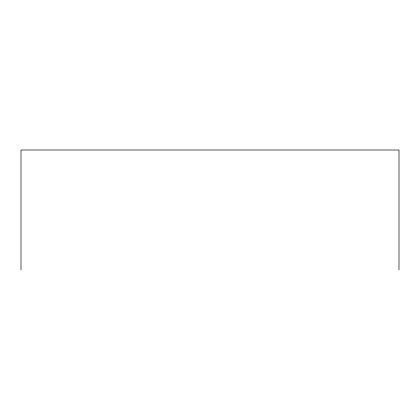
<?xml version="1.0" encoding="UTF-8"?>
<svg xmlns="http://www.w3.org/2000/svg" width="420" height="420" viewBox="0 0 420 420"><rect width="100%" height="100%" fill="white"/><g stroke="black" fill="none" stroke-linecap="round" stroke-linejoin="round"><path stroke-width="0.63" d="M399 269.997L399 150.003L21 150.003L21 269.997"/></g></svg>
